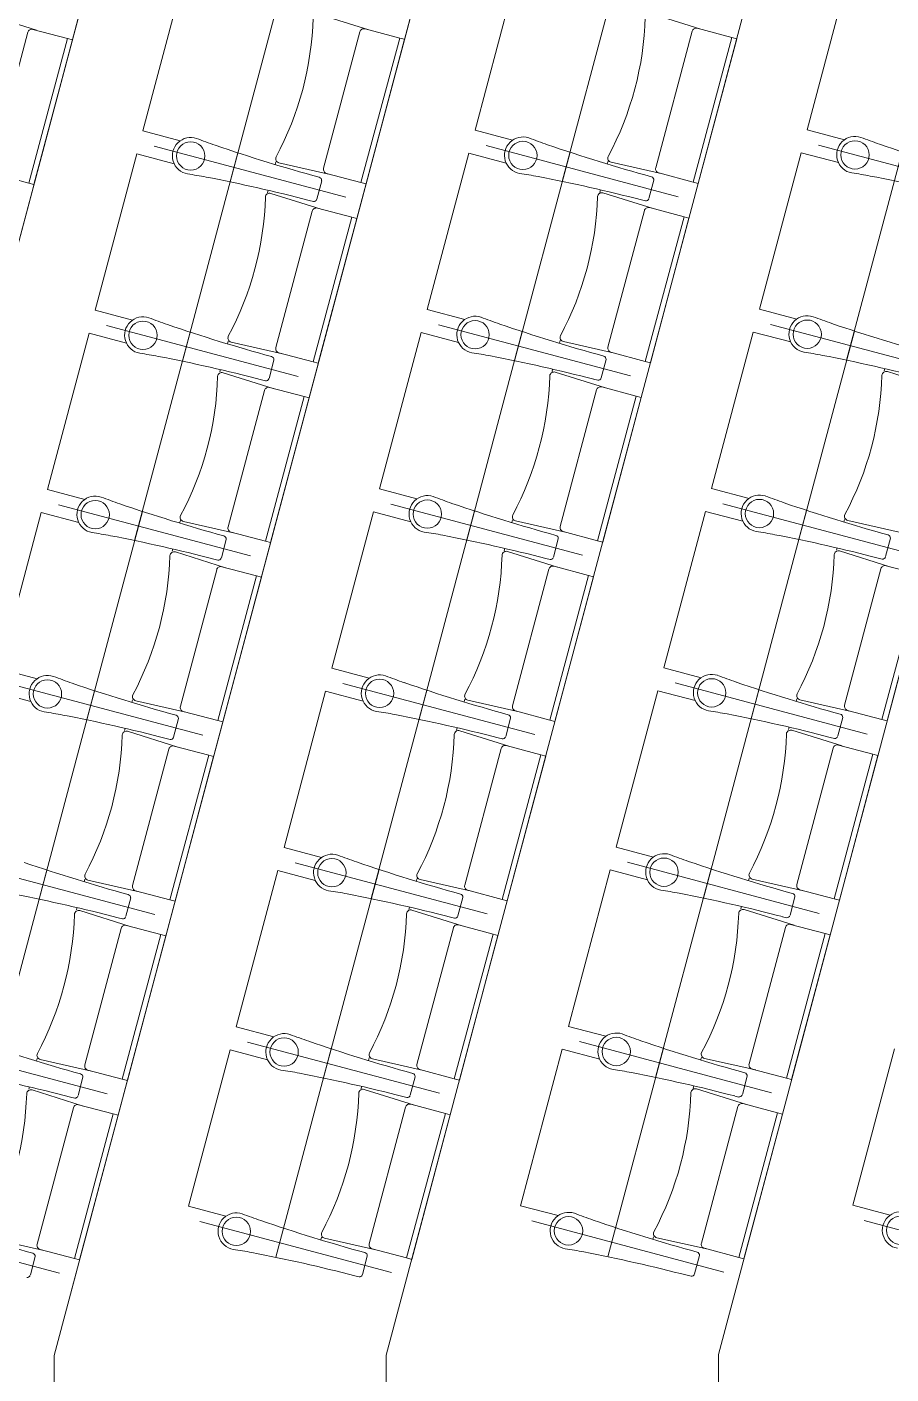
# Model space of a CAD drawing. Header units: millimetres. Extents: x 586 to 1010, y 369 to 668.
# Drawn here: x 696.612 to 699.214, y 463.844 to 467.901 of the extents above; entities that cross this region are included whole.
import ezdxf

# ---------------------------------------------------------------- set-up
doc = ezdxf.new("R2010")
doc.units = ezdxf.units.MM
doc.linetypes.add('CENTER', pattern=[2, 1.25, -0.25, 0.25, -0.25])
doc.linetypes.add('DASHED', pattern=[0.75, 0.5, -0.25])
doc.layers.add('plan line', color=7, linetype='Continuous', lineweight=15)

msp = doc.modelspace()

# ---------------------------------------------------------------- linework, layer by layer
at = {"color": 254, "lineweight": 25}
for points in [[(671.7124, 620.7085), (706.7355, 621.773), (754.2598, 613.8303), (814.6609, 600.1481), (855.7567, 598.0104), (895.0671, 567.0647), (920.0096, 542.0176), (952.0084, 521.2476), (977.2234, 504.6526), (979.6352, 479.2339), (986.3437, 463.8549), (988.7975, 462.3853)], [(654.944, 595.4717), (670.2671, 587.3174), (714.302, 595.1648), (787.0891, 595.1648), (819.3936, 580.9441), (821.0297, 562.8505), (813.4907, 552.7881), (808.7339, 539.6711), (796.4072, 534.7059), (791.0222, 527.249), (791.0222, 507.547), (797.3007, 476.5274), (814.9752, 463.8897), (836.1481, 474.6816), (874.0221, 478.5878), (885.7286, 462.7333), (863.0042, 436.0794), (845.7887, 420.6845), (845.1044, 408.6747)], [(639.2065, 583.4381), (644.7272, 575.638), (657.7961, 553.4401), (668.4043, 543.9291), (682.5178, 548.7307), (692.9838, 555.4778), (711.9339, 556.5828), (734.3456, 532.1334), (750.593, 477.7475), (754.1369, 444.164), (776.4657, 425.4473), (782.6172, 412.2355)]]:
    msp.add_spline(points, degree=3, dxfattribs=at)
at = {"layer": 'plan line'}
for p, q in [((697.2413, 469.7113), (695.7267, 464.0227)), ((698.228, 469.6624), (696.7268, 464.0243)), ((695.6936, 463.8984), (697.2082, 469.587)), ((697.6939, 463.9016), (699.2085, 469.5901)), ((696.6938, 463.9), (698.195, 469.5381)), ((700.1966, 469.5465), (698.694, 463.9031)), ((697.0864, 468.0591), (696.9611, 467.5882)), ((698.0866, 468.0607), (697.9612, 467.5898)), ((699.0867, 468.0623), (698.9613, 467.5914)), ((696.9611, 467.5882), (697.0737, 467.5582)), ((697.9612, 467.5898), (698.0739, 467.5598)), ((698.9613, 467.5914), (699.074, 467.5614)), ((696.9427, 467.5191), (696.8173, 467.0482)), ((697.0553, 467.4891), (696.9427, 467.5191)), ((697.3594, 467.4867), (697.3615, 467.4948)), ((697.9428, 467.5207), (697.8174, 467.0498)), ((698.0555, 467.4907), (697.9428, 467.5207)), ((698.3595, 467.4883), (698.3617, 467.4964)), ((698.9429, 467.5223), (698.8175, 467.0514)), ((699.0556, 467.4923), (698.9429, 467.5223)), ((697.3368, 467.4019), (697.3387, 467.409)), ((697.485, 467.3827), (697.4995, 467.438)), ((697.485, 467.3827), (697.4995, 467.438)), ((698.3369, 467.4035), (698.3388, 467.4106)), ((698.4851, 467.3843), (698.4996, 467.4396)), ((698.4851, 467.3843), (698.4996, 467.4396)), ((697.4747, 467.3755), (697.4622, 467.3785)), ((697.4747, 467.3755), (697.4622, 467.3785)), ((698.4748, 467.377), (698.4623, 467.3801)), ((698.4748, 467.377), (698.4623, 467.3801)), ((696.8173, 467.0482), (696.93, 467.0182)), ((697.8174, 467.0498), (697.9301, 467.0198)), ((698.8175, 467.0514), (698.9302, 467.0214)), ((696.7989, 466.9791), (696.6735, 466.5082)), ((696.9116, 466.9491), (696.7989, 466.9791)), ((697.799, 466.9807), (697.6736, 466.5098)), ((697.9117, 466.9507), (697.799, 466.9807)), ((698.7991, 466.9823), (698.6738, 466.5114)), ((698.9118, 466.9523), (698.7991, 466.9823)), ((697.2156, 466.9467), (697.2178, 466.9549)), ((698.2157, 466.9483), (698.2179, 466.9564)), ((697.3412, 466.8427), (697.3557, 466.898)), ((697.3412, 466.8427), (697.3557, 466.898)), ((698.3413, 466.8443), (698.3558, 466.8996)), ((698.3414, 466.8443), (698.3558, 466.8996)), ((697.193, 466.862), (697.1949, 466.869)), ((697.3309, 466.8355), (697.3184, 466.8385)), ((697.3309, 466.8355), (697.3184, 466.8385)), ((698.1932, 466.8635), (698.195, 466.8706)), ((698.331, 466.8371), (698.3185, 466.8401)), ((698.331, 466.8371), (698.3185, 466.8401)), ((699.1933, 466.8651), (699.1952, 466.8722)), ((698.6738, 466.5114), (698.7864, 466.4814)), ((696.6735, 466.5082), (696.7862, 466.4782)), ((697.6736, 466.5098), (697.7863, 466.4798)), ((696.6551, 466.4391), (696.5297, 465.9682)), ((696.7678, 466.4091), (696.6551, 466.4391)), ((697.6552, 466.4407), (697.5299, 465.9698)), ((697.7679, 466.4107), (697.6552, 466.4407)), ((698.6554, 466.4423), (698.53, 465.9714)), ((698.768, 466.4123), (698.6554, 466.4423)), ((697.0718, 466.4067), (697.074, 466.4149)), ((698.0719, 466.4083), (698.0741, 466.4165)), ((699.0721, 466.4099), (699.0742, 466.418)), ((697.1974, 466.3027), (697.2119, 466.358)), ((697.1974, 466.3027), (697.2119, 466.358)), ((698.1976, 466.3043), (698.212, 466.3596)), ((698.1976, 466.3043), (698.212, 466.3596)), ((699.1977, 466.3059), (699.2122, 466.3612)), ((699.1977, 466.3059), (699.2122, 466.3612)), ((697.0493, 466.322), (697.0511, 466.329)), ((698.0494, 466.3235), (698.0513, 466.3306)), ((699.0495, 466.3251), (699.0514, 466.3322)), ((697.1871, 466.2955), (697.1746, 466.2986)), ((697.1871, 466.2955), (697.1746, 466.2986)), ((698.1872, 466.2971), (698.1748, 466.3001)), ((698.1872, 466.2971), (698.1748, 466.3001)), ((699.1874, 466.2986), (699.1749, 466.3017)), ((699.1874, 466.2986), (699.1749, 466.3017)), ((696.5297, 465.9682), (696.6424, 465.9382)), ((697.5299, 465.9698), (697.6425, 465.9398)), ((698.53, 465.9714), (698.6427, 465.9414)), ((698.5116, 465.9023), (698.3862, 465.4314)), ((698.6243, 465.8723), (698.5116, 465.9023)), ((696.624, 465.8692), (696.5113, 465.8992)), ((696.928, 465.8667), (696.9302, 465.8749)), ((697.5115, 465.9007), (697.3861, 465.4298)), ((697.6241, 465.8707), (697.5115, 465.9007)), ((697.9282, 465.8683), (697.9303, 465.8765)), ((698.9283, 465.8699), (698.9305, 465.878)), ((699.0539, 465.7659), (699.0684, 465.8212)), ((699.0539, 465.7659), (699.0684, 465.8212)), ((696.9055, 465.782), (696.9074, 465.789)), ((697.0537, 465.7627), (697.0681, 465.818)), ((697.0537, 465.7627), (697.0681, 465.818)), ((697.9056, 465.7836), (697.9075, 465.7906)), ((698.0538, 465.7643), (698.0683, 465.8196)), ((698.0538, 465.7643), (698.0683, 465.8196)), ((698.9057, 465.7851), (698.9076, 465.7922)), ((697.0433, 465.7555), (697.0308, 465.7586)), ((697.0433, 465.7555), (697.0308, 465.7586)), ((698.0435, 465.7571), (698.031, 465.7601)), ((698.0435, 465.7571), (698.031, 465.7601)), ((699.0436, 465.7587), (699.0311, 465.7617)), ((699.0436, 465.7587), (699.0311, 465.7617)), ((697.3861, 465.4298), (697.4988, 465.3998)), ((698.3862, 465.4314), (698.4989, 465.4014)), ((696.7843, 465.3268), (696.7864, 465.3349)), ((697.3677, 465.3607), (697.2423, 464.8898)), ((697.4804, 465.3307), (697.3677, 465.3607)), ((697.7844, 465.3283), (697.7866, 465.3365)), ((698.3678, 465.3623), (698.2424, 464.8914)), ((698.4805, 465.3323), (698.3678, 465.3623)), ((698.7845, 465.3299), (698.7867, 465.3381)), ((696.9099, 465.2228), (696.9244, 465.278)), ((696.9099, 465.2228), (696.9244, 465.278)), ((697.91, 465.2243), (697.9245, 465.2796)), ((697.91, 465.2243), (697.9245, 465.2796)), ((698.9101, 465.2259), (698.9246, 465.2812)), ((698.9101, 465.2259), (698.9246, 465.2812)), ((696.7617, 465.242), (696.7636, 465.2491)), ((696.8996, 465.2155), (696.8871, 465.2186)), ((696.8996, 465.2155), (696.8871, 465.2186)), ((697.7618, 465.2436), (697.7637, 465.2506)), ((697.8997, 465.2171), (697.8872, 465.2202)), ((697.8997, 465.2171), (697.8872, 465.2202)), ((698.7619, 465.2452), (698.7638, 465.2522)), ((698.8998, 465.2187), (698.8873, 465.2217)), ((698.8998, 465.2187), (698.8873, 465.2217)), ((697.2423, 464.8898), (697.355, 464.8598)), ((698.2424, 464.8914), (698.3551, 464.8614)), ((697.2239, 464.8208), (697.0985, 464.3499)), ((697.3366, 464.7908), (697.2239, 464.8208)), ((698.224, 464.8223), (698.0987, 464.3514)), ((698.3367, 464.7923), (698.224, 464.8223)), ((699.2241, 464.8239), (699.0988, 464.353)), ((696.6405, 464.7868), (696.6427, 464.7949)), ((697.6406, 464.7884), (697.6428, 464.7965)), ((698.6407, 464.7899), (698.6429, 464.7981)), ((696.7661, 464.6828), (696.7806, 464.7381)), ((696.7661, 464.6828), (696.7806, 464.7381)), ((697.7662, 464.6843), (697.7807, 464.7396)), ((697.7662, 464.6843), (697.7807, 464.7396)), ((698.7664, 464.6859), (698.7808, 464.7412)), ((698.7664, 464.6859), (698.7808, 464.7412)), ((696.6179, 464.702), (696.6198, 464.7091)), ((697.618, 464.7036), (697.6199, 464.7106)), ((698.6182, 464.7052), (698.62, 464.7122)), ((696.7558, 464.6755), (696.7433, 464.6786)), ((696.7558, 464.6755), (696.7433, 464.6786)), ((697.7559, 464.6771), (697.7434, 464.6802)), ((697.7559, 464.6771), (697.7434, 464.6802)), ((698.756, 464.6787), (698.7435, 464.6817)), ((698.756, 464.6787), (698.7435, 464.6817)), ((697.0985, 464.3499), (697.2112, 464.3199)), ((698.0987, 464.3514), (698.2113, 464.3214)), ((699.0988, 464.353), (699.2114, 464.323)), ((697.4968, 464.2484), (697.499, 464.2565)), ((698.497, 464.2499), (698.4991, 464.2581)), ((697.6225, 464.1444), (697.6369, 464.1996)), ((698.6226, 464.1459), (698.637, 464.2012)), ((696.6223, 464.1428), (696.6368, 464.1981)), ((697.6121, 464.1371), (697.5996, 464.1402)), ((698.6123, 464.1387), (698.5998, 464.1418)), ((696.6953, 462.9), (696.6938, 463.9)), ((697.6955, 462.9016), (697.6939, 463.9016)), ((698.694, 463.9031), (698.6956, 462.8959))]:
    msp.add_line(p, q, dxfattribs=at)
at = {"layer": 'plan line', "linetype": 'DASHED', "ltscale": 3}
for p, q in [((697.391, 468.062), (697.2239, 467.4344)), ((698.3911, 468.0636), (698.224, 467.4359)), ((699.2475, 467.5252), (699.0803, 466.8975)), ((697.2472, 467.5221), (697.0801, 466.8944)), ((698.2473, 467.5236), (698.0802, 466.896)), ((697.1034, 466.9821), (696.9363, 466.3544)), ((698.1036, 466.9836), (697.9364, 466.356)), ((699.1037, 466.9852), (698.9366, 466.3575)), ((696.9596, 466.4421), (696.7925, 465.8144)), ((697.9598, 466.4437), (697.7927, 465.816)), ((698.9599, 466.4452), (698.7928, 465.8176)), ((696.8159, 465.9021), (696.6487, 465.2744)), ((697.816, 465.9037), (697.6489, 465.276)), ((698.8161, 465.9052), (698.649, 465.2776)), ((696.6721, 465.3621), (696.505, 464.7344)), ((697.6722, 465.3637), (697.5051, 464.736)), ((698.6723, 465.3653), (698.5052, 464.7376)), ((697.5284, 464.8237), (697.3613, 464.196)), ((698.5286, 464.8253), (698.3614, 464.1976))]:
    msp.add_line(p, q, dxfattribs=at)
at = {"layer": 'plan line', "linetype": 'CENTER', "ltscale": 3}
for p, q in [((697.5727, 467.3883), (696.9949, 467.5422)), ((697.5727, 467.3883), (696.9949, 467.5422)), ((698.5729, 467.3899), (697.9951, 467.5438)), ((698.5729, 467.3899), (697.9951, 467.5438)), ((699.573, 467.3915), (698.9952, 467.5453)), ((699.573, 467.3915), (698.9952, 467.5453)), ((697.429, 466.8484), (696.8512, 467.0022)), ((697.429, 466.8484), (696.8512, 467.0022)), ((698.4291, 466.8499), (697.8513, 467.0038)), ((698.4291, 466.8499), (697.8513, 467.0038)), ((699.4292, 466.8515), (698.8514, 467.0054)), ((699.4292, 466.8515), (698.8514, 467.0054)), ((697.2852, 466.3084), (696.7074, 466.4622)), ((697.2852, 466.3084), (696.7074, 466.4622)), ((698.2853, 466.31), (697.7075, 466.4638)), ((698.2853, 466.31), (697.7075, 466.4638)), ((699.2854, 466.3115), (698.7076, 466.4654)), ((699.2854, 466.3115), (698.7076, 466.4654)), ((697.1414, 465.7684), (696.5636, 465.9222)), ((697.1414, 465.7684), (696.5636, 465.9222)), ((698.1415, 465.77), (697.5637, 465.9238)), ((698.1415, 465.77), (697.5637, 465.9238)), ((699.1417, 465.7715), (698.5638, 465.9254)), ((699.1417, 465.7715), (698.5638, 465.9254)), ((696.9976, 465.2284), (696.4198, 465.3822)), ((696.9976, 465.2284), (696.4198, 465.3822)), ((697.9978, 465.23), (697.42, 465.3838)), ((697.9978, 465.23), (697.42, 465.3838)), ((698.9979, 465.2316), (698.4201, 465.3854)), ((698.9979, 465.2316), (698.4201, 465.3854)), ((696.8539, 464.6884), (696.276, 464.8423)), ((696.8539, 464.6884), (696.276, 464.8423)), ((697.854, 464.69), (697.2762, 464.8438)), ((697.854, 464.69), (697.2762, 464.8438)), ((698.8541, 464.6916), (698.2763, 464.8454)), ((698.8541, 464.6916), (698.2763, 464.8454)), ((696.7101, 464.1484), (696.1323, 464.3023)), ((697.7102, 464.15), (697.1324, 464.3038)), ((698.7103, 464.1516), (698.1325, 464.3054)), ((699.7104, 464.1532), (699.1326, 464.307))]:
    msp.add_line(p, q, dxfattribs=at)
at = {"layer": 'plan line'}
for points in [[(696.5252, 467.4553), (696.3708, 467.4903, -0.474715), (696.3621, 467.5079, 0.115865), (696.4737, 467.9273, -0.474715), (696.49, 467.9382), (696.6412, 467.8909)], [(697.5253, 467.4568), (697.3709, 467.4919, -0.474715), (697.3622, 467.5095, 0.115865), (697.4739, 467.9289, -0.474715), (697.4902, 467.9398), (697.6413, 467.8925)], [(698.5255, 467.4584), (698.371, 467.4935, -0.474715), (698.3623, 467.5111, 0.115865), (698.474, 467.9305, -0.474715), (698.4903, 467.9414), (698.6415, 467.8941)], [(696.6176, 467.4307), (696.5141, 467.4582, -0.414214), (696.5051, 467.4737), (696.6146, 467.8848, -0.414214), (696.6301, 467.8938), (696.7343, 467.8661), (696.6176, 467.4307)], [(697.6177, 467.4323), (697.5143, 467.4598, -0.414214), (697.5053, 467.4753), (697.6147, 467.8864, -0.414214), (697.6303, 467.8954), (697.7344, 467.8677), (697.6177, 467.4323)], [(698.6178, 467.4339), (698.5144, 467.4614, -0.414214), (698.5054, 467.4769), (698.6149, 467.888, -0.414214), (698.6304, 467.897), (698.7346, 467.8693), (698.6178, 467.4339)], [(697.3816, 466.9168), (697.2271, 466.9519, -0.474715), (697.2184, 466.9695, 0.115865), (697.3301, 467.3889, -0.474715), (697.3464, 467.3998), (697.4976, 467.3525)], [(698.3817, 466.9184), (698.2273, 466.9535, -0.474715), (698.2185, 466.9711, 0.115865), (698.3302, 467.3905, -0.474715), (698.3465, 467.4014), (698.4977, 467.3541)], [(697.4739, 466.8923), (697.3705, 466.9198, -0.414214), (697.3615, 466.9353), (697.471, 467.3464, -0.414214), (697.4865, 467.3554), (697.5906, 467.3277), (697.4739, 466.8923)], [(698.474, 466.8939), (698.3706, 466.9214, -0.414214), (698.3616, 466.9369), (698.4711, 467.348, -0.414214), (698.4866, 467.357), (698.5908, 467.3293), (698.474, 466.8939)], [(697.2378, 466.3769), (697.0834, 466.4119, -0.474715), (697.0746, 466.4295, 0.115865), (697.1863, 466.8489, -0.474715), (697.2026, 466.8598), (697.3538, 466.8125)], [(698.2379, 466.3784), (698.0835, 466.4135, -0.474715), (698.0748, 466.4311, 0.115865), (698.1864, 466.8505, -0.474715), (698.2028, 466.8614), (698.3539, 466.8141)], [(699.238, 466.38), (699.0836, 466.4151, -0.474715), (699.0749, 466.4327, 0.115865), (699.1866, 466.8521, -0.474715), (699.2029, 466.863), (699.354, 466.8157)], [(697.3301, 466.3523), (697.2267, 466.3798, -0.414214), (697.2177, 466.3953), (697.3272, 466.8064, -0.414214), (697.3427, 466.8155), (697.4469, 466.7877), (697.3301, 466.3523)], [(698.3303, 466.3539), (698.2269, 466.3814, -0.414214), (698.2178, 466.3969), (698.3273, 466.808, -0.414214), (698.3428, 466.817), (698.447, 466.7893), (698.3303, 466.3539)], [(697.094, 465.8369), (696.9396, 465.8719, -0.474715), (696.9309, 465.8895, 0.115865), (697.0425, 466.309, -0.474715), (697.0589, 466.3199), (697.21, 466.2725)], [(698.0941, 465.8385), (697.9397, 465.8735, -0.474715), (697.931, 465.8911, 0.115865), (698.0427, 466.3105, -0.474715), (698.059, 466.3214), (698.2101, 466.2741)], [(699.0943, 465.84), (698.9398, 465.8751, -0.474715), (698.9311, 465.8927, 0.115865), (699.0428, 466.3121, -0.474715), (699.0591, 466.323), (699.2103, 466.2757)], [(697.1864, 465.8123), (697.0829, 465.8398, -0.414214), (697.0739, 465.8554), (697.1834, 466.2665, -0.414214), (697.1989, 466.2755), (697.3031, 466.2478), (697.1864, 465.8123)], [(698.1865, 465.8139), (698.0831, 465.8414, -0.414214), (698.0741, 465.8569), (698.1835, 466.268, -0.414214), (698.1991, 466.277), (698.3032, 466.2493), (698.1865, 465.8139)], [(699.1866, 465.8155), (699.0832, 465.843, -0.414214), (699.0742, 465.8585), (699.1837, 466.2696, -0.414214), (699.1992, 466.2786), (699.3033, 466.2509), (699.1866, 465.8155)], [(696.9502, 465.2969), (696.7958, 465.332, -0.474715), (696.7871, 465.3495, 0.115865), (696.8988, 465.769, -0.474715), (696.9151, 465.7799), (697.0662, 465.7325)], [(697.9504, 465.2985), (697.7959, 465.3335, -0.474715), (697.7872, 465.3511, 0.115865), (697.8989, 465.7705, -0.474715), (697.9152, 465.7815), (698.0664, 465.7341)], [(698.9505, 465.3), (698.7961, 465.3351, -0.474715), (698.7873, 465.3527, 0.115865), (698.899, 465.7721, -0.474715), (698.9153, 465.783), (699.0665, 465.7357)], [(697.0426, 465.2723), (696.9392, 465.2998, -0.414214), (696.9302, 465.3154), (697.0396, 465.7265, -0.414214), (697.0552, 465.7355), (697.1593, 465.7078), (697.0426, 465.2723)], [(698.0427, 465.2739), (697.9393, 465.3014, -0.414214), (697.9303, 465.317), (698.0398, 465.7281, -0.414214), (698.0553, 465.7371), (698.1594, 465.7094), (698.0427, 465.2739)], [(699.0428, 465.2755), (698.9394, 465.303, -0.414214), (698.9304, 465.3185), (699.0399, 465.7296, -0.414214), (699.0554, 465.7386), (699.1596, 465.7109), (699.0428, 465.2755)], [(696.8065, 464.7569), (696.652, 464.792, -0.474715), (696.6433, 464.8095, 0.115865), (696.755, 465.229, -0.474715), (696.7713, 465.2399), (696.9225, 465.1925)], [(697.8066, 464.7585), (697.6522, 464.7935, -0.474715), (697.6434, 464.8111, 0.115865), (697.7551, 465.2306, -0.474715), (697.7714, 465.2415), (697.9226, 465.1941)], [(698.8067, 464.7601), (698.6523, 464.7951, -0.474715), (698.6436, 464.8127, 0.115865), (698.7552, 465.2321, -0.474715), (698.7715, 465.243), (698.9227, 465.1957)], [(696.8988, 464.7323), (696.7954, 464.7598, -0.414214), (696.7864, 464.7754), (696.8958, 465.1865, -0.414214), (696.9114, 465.1955), (697.0155, 465.1678), (696.8988, 464.7323)], [(697.8989, 464.7339), (697.7955, 464.7614, -0.414214), (697.7865, 464.777), (697.896, 465.1881, -0.414214), (697.9115, 465.1971), (698.0157, 465.1694), (697.8989, 464.7339)], [(698.8991, 464.7355), (698.7956, 464.763, -0.414214), (698.7866, 464.7785), (698.8961, 465.1896, -0.414214), (698.9116, 465.1986), (699.0158, 465.1709), (698.8991, 464.7355)], [(696.6627, 464.2169), (696.5083, 464.252, -0.474715), (696.4995, 464.2696, 0.115865), (696.6112, 464.689, -0.474715), (696.6275, 464.6999), (696.7787, 464.6526)], [(697.6628, 464.2185), (697.5084, 464.2536, -0.474715), (697.4997, 464.2711, 0.115865), (697.6113, 464.6906, -0.474715), (697.6277, 464.7015), (697.7788, 464.6541)], [(698.6629, 464.2201), (698.5085, 464.2551, -0.474715), (698.4998, 464.2727, 0.115865), (698.6115, 464.6922, -0.474715), (698.6278, 464.7031), (698.7789, 464.6557)], [(696.755, 464.1924), (696.6516, 464.2199, -0.414214), (696.6426, 464.2354), (696.7521, 464.6465, -0.414214), (696.7676, 464.6555), (696.8718, 464.6278), (696.755, 464.1924)], [(697.7552, 464.1939), (697.6517, 464.2214, -0.414214), (697.6427, 464.237), (697.7522, 464.6481, -0.414214), (697.7677, 464.6571), (697.8719, 464.6294), (697.7552, 464.1939)], [(698.7553, 464.1955), (698.6519, 464.223, -0.414214), (698.6429, 464.2386), (698.7523, 464.6497, -0.414214), (698.7679, 464.6587), (698.872, 464.631), (698.7553, 464.1955)]]:
    msp.add_lwpolyline(points, format="xyb", dxfattribs=at)
for points in [[(696.633, 467.4266), (696.749, 467.8622), (696.7343, 467.8661), (696.6176, 467.4307), (696.633, 467.4266)], [(697.6332, 467.4282), (697.7492, 467.8638), (697.7344, 467.8677), (697.6177, 467.4323), (697.6332, 467.4282)], [(698.6333, 467.4297), (698.7493, 467.8654), (698.7346, 467.8693), (698.6178, 467.4339), (698.6333, 467.4297)], [(697.4894, 466.8882), (697.6054, 467.3238), (697.5906, 467.3277), (697.4739, 466.8923), (697.4894, 466.8882)], [(698.4895, 466.8897), (698.6055, 467.3254), (698.5908, 467.3293), (698.474, 466.8939), (698.4895, 466.8897)], [(697.3456, 466.3482), (697.4616, 466.7838), (697.4469, 466.7877), (697.3301, 466.3523), (697.3456, 466.3482)], [(698.3457, 466.3498), (698.4617, 466.7854), (698.447, 466.7893), (698.3303, 466.3539), (698.3457, 466.3498)], [(697.2018, 465.8082), (697.3178, 466.2438), (697.3031, 466.2478), (697.1864, 465.8123), (697.2018, 465.8082)], [(698.202, 465.8098), (698.318, 466.2454), (698.3032, 466.2493), (698.1865, 465.8139), (698.202, 465.8098)], [(699.2021, 465.8114), (699.3181, 466.247), (699.3033, 466.2509), (699.1866, 465.8155), (699.2021, 465.8114)], [(697.0581, 465.2682), (697.174, 465.7039), (697.1593, 465.7078), (697.0426, 465.2723), (697.0581, 465.2682)], [(698.0582, 465.2698), (698.1742, 465.7054), (698.1594, 465.7094), (698.0427, 465.2739), (698.0582, 465.2698)], [(699.0583, 465.2714), (699.1743, 465.707), (699.1596, 465.7109), (699.0428, 465.2755), (699.0583, 465.2714)], [(696.9143, 464.7282), (697.0303, 465.1639), (697.0155, 465.1678), (696.8988, 464.7323), (696.9143, 464.7282)], [(697.9144, 464.7298), (698.0304, 465.1654), (698.0157, 465.1694), (697.8989, 464.7339), (697.9144, 464.7298)], [(698.9145, 464.7314), (699.0305, 465.167), (699.0158, 465.1709), (698.8991, 464.7355), (698.9145, 464.7314)], [(696.7705, 464.1882), (696.8865, 464.6239), (696.8718, 464.6278), (696.755, 464.1924), (696.7705, 464.1882)], [(697.7706, 464.1898), (697.8866, 464.6255), (697.8719, 464.6294), (697.7552, 464.1939), (697.7706, 464.1898)], [(698.7707, 464.1914), (698.8867, 464.627), (698.872, 464.631), (698.7553, 464.1955), (698.7707, 464.1914)]]:
    msp.add_lwpolyline(points, dxfattribs=at)
for centre in [(697.1052, 467.5125), (697.1051, 467.5125), (698.1053, 467.5141), (698.1053, 467.5141), (699.1054, 467.5156), (699.1054, 467.5156), (696.9614, 466.9725), (696.9614, 466.9725), (697.9615, 466.9741), (697.9615, 466.9741), (698.9616, 466.9757), (698.9616, 466.9757), (696.8176, 466.4325), (696.8176, 466.4325), (697.8177, 466.4341), (697.8177, 466.4341), (698.8178, 466.4357), (698.8178, 466.4357), (696.6738, 465.8925), (696.6738, 465.8925), (697.6739, 465.8941), (697.6739, 465.8941), (698.6741, 465.8957), (698.6741, 465.8957), (697.5302, 465.3541), (697.5302, 465.3541), (698.5303, 465.3557), (698.5303, 465.3557), (697.3864, 464.8141), (697.3864, 464.8141), (698.3865, 464.8157), (698.3865, 464.8157), (697.2426, 464.2741), (698.2427, 464.2757), (699.2429, 464.2773)]:
    msp.add_circle(centre, 0.0427, dxfattribs=at)
for centre, radius, start, end in [((697.1054, 467.5128), 0.0554, 71.596, 259.6384), ((697.1054, 467.5128), 0.0554, 71.596, 259.6384), ((698.5049, 471.2714), 3.9554, 249.5499, 250.418), ((698.5049, 471.2714), 3.9554, 249.5499, 250.418), ((698.1055, 467.5144), 0.0554, 71.596, 259.6384), ((698.1055, 467.5144), 0.0554, 71.596, 259.6384), ((699.505, 471.273), 3.9554, 249.5499, 250.418), ((699.505, 471.273), 3.9554, 249.5499, 250.418), ((699.1057, 467.5159), 0.0554, 71.596, 259.6384), ((699.1057, 467.5159), 0.0554, 71.596, 259.6384), ((700.5051, 471.2746), 3.9554, 249.5499, 250.418), ((700.5051, 471.2746), 3.9554, 249.5499, 250.418), ((698.9046, 472.5864), 5.3287, 251.1073, 254.6309), ((698.9046, 472.5864), 5.3287, 251.1073, 254.6309), ((699.9047, 472.588), 5.3287, 251.1073, 254.6309), ((699.9047, 472.588), 5.3287, 251.1073, 254.6309), ((700.9049, 472.5896), 5.3287, 251.1073, 254.6309), ((700.9049, 472.5896), 5.3287, 251.1073, 254.6309), ((696.9592, 466.4729), 0.9947, 78.8628, 82.1256), ((696.9592, 466.4729), 0.9947, 78.8628, 82.1256), ((696.2034, 462.5431), 4.9966, 75.409, 79.0646), ((696.2034, 462.5431), 4.9966, 75.409, 79.0646), ((697.4898, 467.439), 0.00967, 354.2643, 75.7147), ((697.4898, 467.439), 0.00967, 354.2643, 75.7147), ((697.9593, 466.4745), 0.9947, 78.8628, 82.1256), ((697.9593, 466.4745), 0.9947, 78.8628, 82.1256), ((697.2036, 462.5446), 4.9966, 75.409, 79.0646), ((697.2036, 462.5446), 4.9966, 75.409, 79.0646), ((698.49, 467.4405), 0.00967, 354.2643, 75.7147), ((698.49, 467.4405), 0.00967, 354.2643, 75.7147), ((698.9594, 466.4761), 0.9947, 78.8628, 82.1256), ((698.9594, 466.4761), 0.9947, 78.8628, 82.1256), ((698.2037, 462.5462), 4.9966, 75.409, 79.0646), ((698.2037, 462.5462), 4.9966, 75.409, 79.0646), ((697.4757, 467.3847), 0.00935, 263.5288, 336.652), ((697.4757, 467.3847), 0.00935, 263.5288, 336.652), ((698.4758, 467.3863), 0.00935, 263.5288, 336.652), ((698.4758, 467.3863), 0.00935, 263.5288, 336.652), ((696.9616, 466.9728), 0.0554, 71.596, 259.6384), ((696.9616, 466.9728), 0.0554, 71.596, 259.6384), ((698.3611, 470.7314), 3.9554, 249.5499, 250.418), ((698.3611, 470.7314), 3.9554, 249.5499, 250.418), ((698.7608, 472.0465), 5.3287, 251.1073, 254.6309), ((698.7608, 472.0465), 5.3287, 251.1073, 254.6309), ((697.9618, 466.9744), 0.0554, 71.596, 259.6384), ((697.9618, 466.9744), 0.0554, 71.596, 259.6384), ((699.3612, 470.733), 3.9554, 249.5499, 250.418), ((699.3612, 470.733), 3.9554, 249.5499, 250.418), ((699.761, 472.048), 5.3287, 251.1073, 254.6309), ((699.761, 472.048), 5.3287, 251.1073, 254.6309), ((698.9619, 466.9759), 0.0554, 71.596, 259.6384), ((698.9619, 466.9759), 0.0554, 71.596, 259.6384), ((700.3613, 470.7346), 3.9554, 249.5499, 250.418), ((700.3613, 470.7346), 3.9554, 249.5499, 250.418), ((700.7611, 472.0496), 5.3287, 251.1073, 254.6309), ((700.7611, 472.0496), 5.3287, 251.1073, 254.6309), ((696.8154, 465.9329), 0.9947, 78.8628, 82.1256), ((696.8154, 465.9329), 0.9947, 78.8628, 82.1256), ((697.8155, 465.9345), 0.9947, 78.8628, 82.1256), ((697.8155, 465.9345), 0.9947, 78.8628, 82.1256), ((698.8156, 465.9361), 0.9947, 78.8628, 82.1256), ((698.8156, 465.9361), 0.9947, 78.8628, 82.1256), ((696.0597, 462.0031), 4.9966, 75.409, 79.0646), ((696.0597, 462.0031), 4.9966, 75.409, 79.0646), ((697.3461, 466.899), 0.00967, 354.2643, 75.7147), ((697.3461, 466.899), 0.00967, 354.2643, 75.7147), ((697.0598, 462.0047), 4.9966, 75.409, 79.0646), ((697.0598, 462.0047), 4.9966, 75.409, 79.0646), ((698.3462, 466.9005), 0.00967, 354.2643, 75.7147), ((698.3462, 466.9005), 0.00967, 354.2643, 75.7147), ((698.0599, 462.0062), 4.9966, 75.409, 79.0646), ((698.0599, 462.0062), 4.9966, 75.409, 79.0646), ((697.3319, 466.8448), 0.00935, 263.5288, 336.652), ((697.3319, 466.8448), 0.00935, 263.5288, 336.652), ((698.3321, 466.8463), 0.00935, 263.5288, 336.652), ((698.3321, 466.8463), 0.00935, 263.5288, 336.652), ((696.8179, 466.4328), 0.0554, 71.596, 259.6384), ((696.8179, 466.4328), 0.0554, 71.596, 259.6384), ((698.2173, 470.1914), 3.9554, 249.5499, 250.418), ((698.2173, 470.1914), 3.9554, 249.5499, 250.418), ((697.818, 466.4344), 0.0554, 71.596, 259.6384), ((697.818, 466.4344), 0.0554, 71.596, 259.6384), ((699.2174, 470.193), 3.9554, 249.5499, 250.418), ((699.2174, 470.193), 3.9554, 249.5499, 250.418), ((698.8181, 466.436), 0.0554, 71.596, 259.6384), ((698.8181, 466.436), 0.0554, 71.596, 259.6384), ((700.2176, 470.1946), 3.9554, 249.5499, 250.418), ((700.2176, 470.1946), 3.9554, 249.5499, 250.418), ((698.6171, 471.5065), 5.3287, 251.1073, 254.6309), ((698.6171, 471.5065), 5.3287, 251.1073, 254.6309), ((699.6172, 471.508), 5.3287, 251.1073, 254.6309), ((699.6172, 471.508), 5.3287, 251.1073, 254.6309), ((700.6173, 471.5096), 5.3287, 251.1073, 254.6309), ((700.6173, 471.5096), 5.3287, 251.1073, 254.6309), ((696.6716, 465.393), 0.9947, 78.8628, 82.1256), ((696.6716, 465.393), 0.9947, 78.8628, 82.1256), ((695.9159, 461.4631), 4.9966, 75.409, 79.0646), ((695.9159, 461.4631), 4.9966, 75.409, 79.0646), ((697.2023, 466.359), 0.00967, 354.2643, 75.7147), ((697.2023, 466.359), 0.00967, 354.2643, 75.7147), ((697.6717, 465.3945), 0.9947, 78.8628, 82.1256), ((697.6717, 465.3945), 0.9947, 78.8628, 82.1256), ((696.916, 461.4647), 4.9966, 75.409, 79.0646), ((696.916, 461.4647), 4.9966, 75.409, 79.0646), ((698.2024, 466.3606), 0.00967, 354.2643, 75.7147), ((698.2024, 466.3606), 0.00967, 354.2643, 75.7147), ((698.6719, 465.3961), 0.9947, 78.8628, 82.1256), ((698.6719, 465.3961), 0.9947, 78.8628, 82.1256), ((697.9161, 461.4662), 4.9966, 75.409, 79.0646), ((697.9161, 461.4662), 4.9966, 75.409, 79.0646), ((699.2025, 466.3621), 0.00967, 354.2643, 75.7147), ((699.2025, 466.3621), 0.00967, 354.2643, 75.7147), ((697.1882, 466.3048), 0.00935, 263.5288, 336.652), ((697.1882, 466.3048), 0.00935, 263.5288, 336.652), ((698.1883, 466.3064), 0.00935, 263.5288, 336.652), ((698.1883, 466.3064), 0.00935, 263.5288, 336.652), ((699.1884, 466.3079), 0.00935, 263.5288, 336.652), ((699.1884, 466.3079), 0.00935, 263.5288, 336.652), ((696.6741, 465.8928), 0.0554, 71.596, 259.6384), ((696.6741, 465.8928), 0.0554, 71.596, 259.6384), ((698.0735, 469.6514), 3.9554, 249.5499, 250.418), ((698.0735, 469.6514), 3.9554, 249.5499, 250.418), ((697.6742, 465.8944), 0.0554, 71.596, 259.6384), ((697.6742, 465.8944), 0.0554, 71.596, 259.6384), ((699.0737, 469.653), 3.9554, 249.5499, 250.418), ((699.0737, 469.653), 3.9554, 249.5499, 250.418), ((698.6743, 465.896), 0.0554, 71.596, 259.6384), ((698.6743, 465.896), 0.0554, 71.596, 259.6384), ((700.0738, 469.6546), 3.9554, 249.5499, 250.418), ((700.0738, 469.6546), 3.9554, 249.5499, 250.418), ((698.4733, 470.9665), 5.3287, 251.1073, 254.6309), ((698.4733, 470.9665), 5.3287, 251.1073, 254.6309), ((699.4734, 470.9681), 5.3287, 251.1073, 254.6309), ((699.4734, 470.9681), 5.3287, 251.1073, 254.6309), ((700.4735, 470.9696), 5.3287, 251.1073, 254.6309), ((700.4735, 470.9696), 5.3287, 251.1073, 254.6309), ((696.5278, 464.853), 0.9947, 78.8628, 82.1256), ((696.5278, 464.853), 0.9947, 78.8628, 82.1256), ((695.7721, 460.9231), 4.9966, 75.409, 79.0646), ((695.7721, 460.9231), 4.9966, 75.409, 79.0646), ((697.0585, 465.819), 0.00967, 354.2643, 75.7147), ((697.0585, 465.819), 0.00967, 354.2643, 75.7147), ((697.528, 464.8545), 0.9947, 78.8628, 82.1256), ((697.528, 464.8545), 0.9947, 78.8628, 82.1256), ((696.7722, 460.9247), 4.9966, 75.409, 79.0646), ((696.7722, 460.9247), 4.9966, 75.409, 79.0646), ((698.0586, 465.8206), 0.00967, 354.2643, 75.7147), ((698.0586, 465.8206), 0.00967, 354.2643, 75.7147), ((698.5281, 464.8561), 0.9947, 78.8628, 82.1256), ((698.5281, 464.8561), 0.9947, 78.8628, 82.1256), ((697.7724, 460.9263), 4.9966, 75.409, 79.0646), ((697.7724, 460.9263), 4.9966, 75.409, 79.0646), ((699.0588, 465.8222), 0.00967, 354.2643, 75.7147), ((699.0588, 465.8222), 0.00967, 354.2643, 75.7147), ((697.0444, 465.7648), 0.00935, 263.5288, 336.652), ((697.0444, 465.7648), 0.00935, 263.5288, 336.652), ((698.0445, 465.7664), 0.00935, 263.5288, 336.652), ((698.0445, 465.7664), 0.00935, 263.5288, 336.652), ((699.0446, 465.7679), 0.00935, 263.5288, 336.652), ((699.0446, 465.7679), 0.00935, 263.5288, 336.652), ((698.3295, 470.4265), 5.3287, 251.1073, 254.6309), ((698.3295, 470.4265), 5.3287, 251.1073, 254.6309), ((697.5304, 465.3544), 0.0554, 71.596, 259.6384), ((697.5304, 465.3544), 0.0554, 71.596, 259.6384), ((698.9299, 469.113), 3.9554, 249.5499, 250.418), ((698.9299, 469.113), 3.9554, 249.5499, 250.418), ((699.3296, 470.4281), 5.3287, 251.1073, 254.6309), ((699.3296, 470.4281), 5.3287, 251.1073, 254.6309), ((698.5306, 465.356), 0.0554, 71.596, 259.6384), ((698.5306, 465.356), 0.0554, 71.596, 259.6384), ((699.93, 469.1146), 3.9554, 249.5499, 250.418), ((699.93, 469.1146), 3.9554, 249.5499, 250.418), ((700.3298, 470.4296), 5.3287, 251.1073, 254.6309), ((700.3298, 470.4296), 5.3287, 251.1073, 254.6309), ((697.3842, 464.3146), 0.9947, 78.8628, 82.1256), ((697.3842, 464.3146), 0.9947, 78.8628, 82.1256), ((698.3843, 464.3161), 0.9947, 78.8628, 82.1256), ((698.3843, 464.3161), 0.9947, 78.8628, 82.1256), ((695.6283, 460.3831), 4.9966, 75.409, 79.0646), ((695.6283, 460.3831), 4.9966, 75.409, 79.0646), ((696.9147, 465.279), 0.00967, 354.2643, 75.7147), ((696.9147, 465.279), 0.00967, 354.2643, 75.7147), ((696.6285, 460.3847), 4.9966, 75.409, 79.0646), ((696.6285, 460.3847), 4.9966, 75.409, 79.0646), ((697.9149, 465.2806), 0.00967, 354.2643, 75.7147), ((697.9149, 465.2806), 0.00967, 354.2643, 75.7147), ((697.6286, 460.3863), 4.9966, 75.409, 79.0646), ((697.6286, 460.3863), 4.9966, 75.409, 79.0646), ((698.915, 465.2822), 0.00967, 354.2643, 75.7147), ((698.915, 465.2822), 0.00967, 354.2643, 75.7147), ((696.9006, 465.2248), 0.00935, 263.5288, 336.652), ((696.9006, 465.2248), 0.00935, 263.5288, 336.652), ((697.9007, 465.2264), 0.00935, 263.5288, 336.652), ((697.9007, 465.2264), 0.00935, 263.5288, 336.652), ((698.9009, 465.228), 0.00935, 263.5288, 336.652), ((698.9009, 465.228), 0.00935, 263.5288, 336.652), ((697.3867, 464.8144), 0.0554, 71.596, 259.6384), ((697.3867, 464.8144), 0.0554, 71.596, 259.6384), ((698.7861, 468.573), 3.9554, 249.5499, 250.418), ((698.7861, 468.573), 3.9554, 249.5499, 250.418), ((698.3868, 464.816), 0.0554, 71.596, 259.6384), ((698.3868, 464.816), 0.0554, 71.596, 259.6384), ((699.7862, 468.5746), 3.9554, 249.5499, 250.418), ((699.7862, 468.5746), 3.9554, 249.5499, 250.418), ((700.186, 469.8897), 5.3287, 251.1073, 254.6309), ((700.186, 469.8897), 5.3287, 251.1073, 254.6309), ((698.1857, 469.8865), 5.3287, 251.1073, 254.6309), ((698.1857, 469.8865), 5.3287, 251.1073, 254.6309), ((699.1859, 469.8881), 5.3287, 251.1073, 254.6309), ((699.1859, 469.8881), 5.3287, 251.1073, 254.6309), ((695.4846, 459.8431), 4.9966, 75.409, 79.0646), ((695.4846, 459.8431), 4.9966, 75.409, 79.0646), ((696.771, 464.739), 0.00967, 354.2643, 75.7147), ((696.771, 464.739), 0.00967, 354.2643, 75.7147), ((697.2404, 463.7746), 0.9947, 78.8628, 82.1256), ((697.2404, 463.7746), 0.9947, 78.8628, 82.1256), ((696.4847, 459.8447), 4.9966, 75.409, 79.0646), ((696.4847, 459.8447), 4.9966, 75.409, 79.0646), ((697.7711, 464.7406), 0.00967, 354.2643, 75.7147), ((697.7711, 464.7406), 0.00967, 354.2643, 75.7147), ((698.2405, 463.7762), 0.9947, 78.8628, 82.1256), ((698.2405, 463.7762), 0.9947, 78.8628, 82.1256), ((697.4848, 459.8463), 4.9966, 75.409, 79.0646), ((697.4848, 459.8463), 4.9966, 75.409, 79.0646), ((698.7712, 464.7422), 0.00967, 354.2643, 75.7147), ((698.7712, 464.7422), 0.00967, 354.2643, 75.7147), ((696.7568, 464.6848), 0.00935, 263.5288, 336.652), ((696.7568, 464.6848), 0.00935, 263.5288, 336.652), ((697.757, 464.6864), 0.00935, 263.5288, 336.652), ((697.757, 464.6864), 0.00935, 263.5288, 336.652), ((698.7571, 464.688), 0.00935, 263.5288, 336.652), ((698.7571, 464.688), 0.00935, 263.5288, 336.652), ((697.2429, 464.2744), 0.0554, 71.596, 259.6384), ((698.6423, 468.0331), 3.9554, 249.5499, 250.418), ((698.243, 464.276), 0.0554, 71.596, 259.6384), ((699.6425, 468.0346), 3.9554, 249.5499, 250.418), ((699.2431, 464.2776), 0.0554, 71.596, 259.6384), ((698.042, 469.3465), 5.3287, 251.1073, 254.6309), ((699.0421, 469.3481), 5.3287, 251.1073, 254.6309), ((700.0422, 469.3497), 5.3287, 251.1073, 254.6309), ((696.6272, 464.199), 0.00967, 354.2643, 75.7147), ((697.0966, 463.2346), 0.9947, 78.8628, 82.1256), ((696.3409, 459.3047), 4.9966, 75.409, 79.0646), ((697.6273, 464.2006), 0.00967, 354.2643, 75.7147), ((698.0968, 463.2362), 0.9947, 78.8628, 82.1256), ((697.341, 459.3063), 4.9966, 75.409, 79.0646), ((698.6274, 464.2022), 0.00967, 354.2643, 75.7147), ((696.6131, 464.1448), 0.00935, 263.5288, 336.652), ((697.6132, 464.1464), 0.00935, 263.5288, 336.652), ((698.6133, 464.148), 0.00935, 263.5288, 336.652)]:
    msp.add_arc(centre, radius, start, end, dxfattribs=at)

doc.saveas('drawing.dxf')
